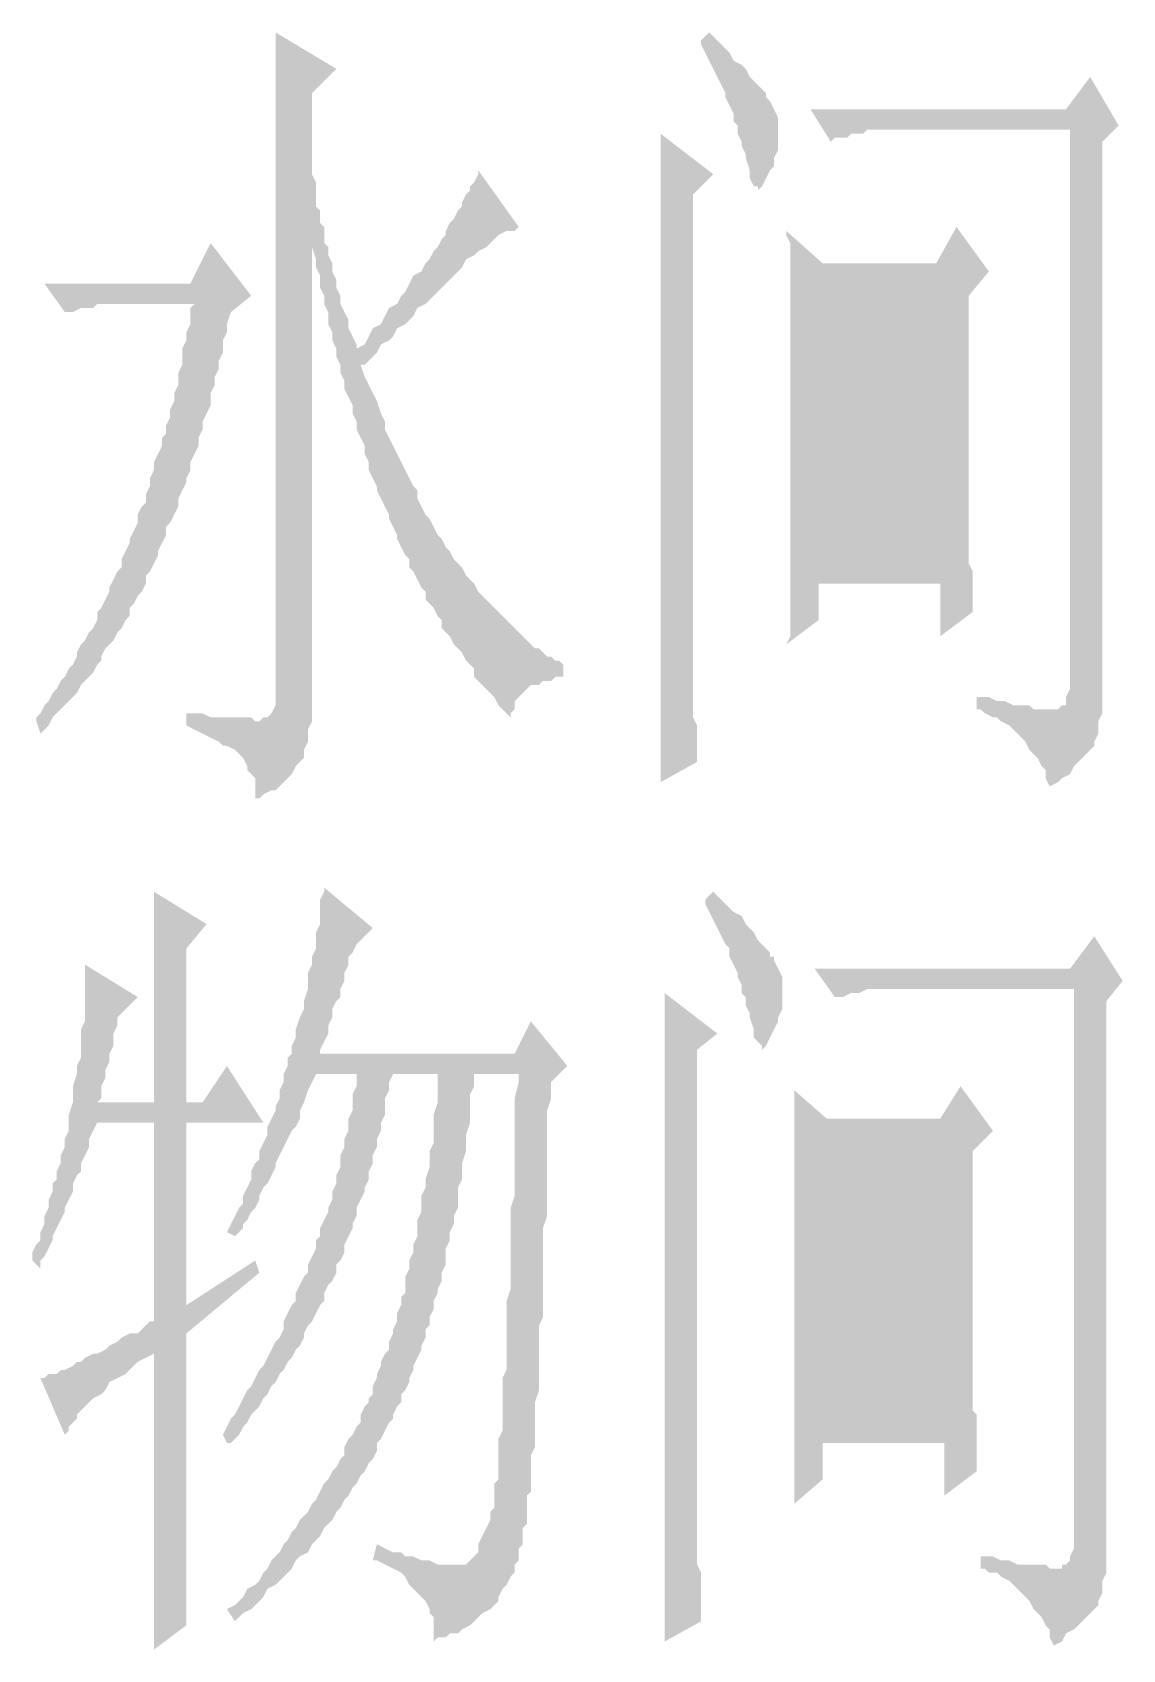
# Model space of a CAD drawing. Header units: millimetres. Extents: x -1120 to 100154, y -9529 to 14223.
# Drawn here: x 7194 to 7780, y 11198 to 12066 of the extents above; entities that cross this region are included whole.
import ezdxf

# ---------------------------------------------------------------- set-up
doc = ezdxf.new("R2010")
doc.units = ezdxf.units.MM
doc.layers.add('A-立面看线', color=7, linetype='Continuous')

msp = doc.modelspace()

# ---------------------------------------------------------------- hatches: boundary and pattern name
at = {"layer": 'A-立面看线'}
for points in [[(7324.74, 12066.45), (7357.38, 12046.87), (7344.33, 12033.81), (7344.33, 12027.28), (7344.33, 12022.93), (7344.33, 12018.58), (7344.33, 12012.05), (7344.33, 12007.7), (7344.33, 12003.35), (7344.33, 11999), (7344.33, 11994.64), (7344.33, 11990.29), (7346.5, 11985.94), (7346.5, 11981.59), (7346.5, 11977.23), (7346.5, 11972.88), (7348.68, 11970.71), (7348.68, 11966.35), (7348.68, 11964.18), (7350.85, 11962), (7350.85, 11957.65), (7350.85, 11953.3), (7353.03, 11951.12), (7353.03, 11946.77), (7355.21, 11942.42), (7355.21, 11938.06), (7357.38, 11933.71), (7357.38, 11929.36), (7359.56, 11925.01), (7359.56, 11920.66), (7361.73, 11916.3), (7363.91, 11911.95), (7363.91, 11907.6), (7366.09, 11903.25), (7368.26, 11898.9), (7368.26, 11896.72), (7372.61, 11898.9), (7374.79, 11903.25), (7376.97, 11907.6), (7381.32, 11909.78), (7383.5, 11914.13), (7385.67, 11918.48), (7390.02, 11920.66), (7392.2, 11925.01), (7394.38, 11927.18), (7396.55, 11931.54), (7398.73, 11935.89), (7403.08, 11938.06), (7405.26, 11942.42), (7407.43, 11944.59), (7409.61, 11948.95), (7411.78, 11951.12), (7413.96, 11955.47), (7416.14, 11957.65), (7416.14, 11959.83), (7418.31, 11964.18), (7420.49, 11966.35), (7422.66, 11970.71), (7424.84, 11972.88), (7424.84, 11975.06), (7427.02, 11979.41), (7429.19, 11981.59), (7429.19, 11983.76), (7431.37, 11985.94), (7433.55, 11990.29), (7433.55, 11992.47), (7433.55, 11992.47), (7455.31, 11962), (7453.13, 11959.83), (7450.95, 11959.83), (7448.78, 11959.83), (7444.43, 11957.65), (7442.25, 11955.47), (7440.07, 11953.3), (7437.9, 11951.12), (7433.55, 11948.95), (7431.37, 11946.77), (7427.02, 11944.59), (7424.84, 11940.24), (7424.84, 11940.24), (7422.66, 11938.06), (7420.49, 11935.89), (7418.31, 11933.71), (7416.14, 11931.54), (7413.96, 11929.36), (7411.78, 11927.18), (7409.61, 11925.01), (7407.43, 11922.83), (7405.26, 11920.66), (7400.9, 11918.48), (7398.73, 11914.13), (7396.55, 11911.95), (7394.38, 11909.78), (7390.02, 11907.6), (7387.85, 11903.25), (7385.67, 11901.07), (7381.32, 11898.9), (7379.14, 11894.54), (7376.97, 11892.37), (7372.61, 11888.01), (7370.44, 11888.01), (7372.61, 11881.49), (7374.79, 11877.13), (7376.97, 11872.78), (7379.14, 11868.43), (7381.32, 11861.9), (7383.5, 11857.55), (7383.5, 11853.2), (7385.67, 11848.84), (7387.85, 11844.49), (7390.02, 11840.14), (7392.2, 11835.79), (7394.38, 11831.44), (7396.55, 11827.08), (7398.73, 11822.73), (7400.9, 11820.56), (7400.9, 11816.2), (7403.08, 11811.85), (7405.26, 11807.5), (7407.43, 11805.32), (7409.61, 11800.97), (7411.78, 11796.62), (7413.96, 11794.44), (7416.14, 11790.09), (7418.31, 11787.91), (7420.49, 11783.56), (7422.66, 11781.39), (7424.84, 11779.21), (7427.02, 11774.86), (7429.19, 11772.68), (7431.37, 11770.51), (7433.55, 11766.15), (7435.72, 11763.98), (7437.9, 11761.8), (7440.07, 11759.63), (7442.25, 11757.45), (7444.43, 11755.27), (7446.6, 11753.1), (7448.78, 11750.92), (7450.95, 11748.74), (7453.13, 11746.57), (7455.31, 11744.39), (7457.48, 11742.22), (7459.66, 11740.04), (7461.83, 11737.86), (7464.01, 11735.69), (7466.19, 11735.69), (7468.36, 11733.51), (7470.54, 11731.34), (7472.72, 11731.34), (7474.89, 11729.16), (7477.07, 11729.16), (7479.24, 11726.98), (7479.24, 11720.46), (7474.89, 11720.46), (7472.72, 11718.28), (7468.36, 11718.28), (7466.19, 11716.1), (7461.83, 11716.1), (7459.66, 11713.93), (7457.48, 11711.75), (7455.31, 11709.57), (7453.13, 11707.4), (7453.13, 11703.05), (7450.95, 11700.87), (7450.95, 11698.69), (7448.78, 11700.87), (7446.6, 11703.05), (7444.43, 11705.22), (7442.25, 11709.57), (7440.07, 11711.75), (7437.9, 11713.93), (7435.72, 11716.1), (7433.55, 11718.28), (7431.37, 11720.46), (7431.37, 11724.81), (7429.19, 11726.98), (7427.02, 11729.16), (7424.84, 11733.51), (7422.66, 11735.69), (7420.49, 11737.86), (7418.31, 11742.22), (7416.14, 11744.39), (7413.96, 11746.57), (7413.96, 11750.92), (7411.78, 11753.1), (7409.61, 11757.45), (7407.43, 11759.63), (7405.26, 11761.8), (7405.26, 11766.15), (7403.08, 11768.33), (7400.9, 11772.68), (7398.73, 11777.03), (7396.55, 11779.21), (7396.55, 11783.56), (7394.38, 11785.74), (7392.2, 11790.09), (7390.02, 11794.44), (7390.02, 11796.62), (7387.85, 11800.97), (7385.67, 11805.32), (7385.67, 11807.5), (7383.5, 11811.85), (7381.32, 11816.2), (7379.14, 11820.56), (7379.14, 11822.73), (7376.97, 11827.08), (7374.79, 11831.44), (7374.79, 11835.79), (7372.61, 11840.14), (7372.61, 11844.49), (7370.44, 11848.84), (7368.26, 11853.2), (7368.26, 11857.55), (7366.09, 11861.9), (7366.09, 11866.25), (7363.91, 11870.61), (7361.73, 11874.96), (7361.73, 11879.31), (7359.56, 11883.66), (7359.56, 11888.01), (7357.38, 11892.37), (7357.38, 11896.72), (7355.21, 11901.07), (7355.21, 11905.42), (7353.03, 11909.78), (7353.03, 11916.3), (7350.85, 11920.66), (7350.85, 11925.01), (7348.68, 11929.36), (7348.68, 11935.89), (7346.5, 11940.24), (7346.5, 11944.59), (7344.33, 11951.12), (7344.33, 11955.47), (7344.33, 11955.47), (7344.33, 11709.57), (7344.33, 11705.22), (7344.33, 11700.87), (7344.33, 11696.52), (7342.15, 11692.17), (7342.15, 11687.81), (7342.15, 11685.64), (7339.97, 11681.29), (7339.97, 11676.93), (7337.8, 11674.76), (7335.62, 11672.58), (7333.44, 11668.23), (7331.27, 11666.05), (7329.09, 11663.88), (7326.92, 11661.7), (7324.74, 11659.52), (7322.56, 11659.52), (7318.21, 11657.35), (7316.04, 11655.17), (7313.86, 11655.17), (7313.86, 11657.35), (7313.86, 11661.7), (7313.86, 11663.88), (7313.86, 11666.05), (7311.68, 11668.23), (7309.51, 11670.41), (7309.51, 11672.58), (7307.33, 11676.93), (7305.16, 11679.11), (7302.98, 11681.29), (7298.63, 11683.46), (7296.45, 11683.46), (7294.28, 11685.64), (7289.92, 11687.81), (7285.57, 11689.99), (7281.22, 11692.17), (7276.87, 11694.34), (7276.87, 11694.34), (7276.87, 11700.87), (7281.22, 11700.87), (7285.57, 11700.87), (7289.92, 11698.69), (7292.1, 11698.69), (7296.45, 11698.69), (7298.63, 11698.69), (7302.98, 11698.69), (7305.16, 11698.69), (7307.33, 11698.69), (7311.68, 11698.69), (7313.86, 11696.52), (7313.86, 11696.52), (7316.04, 11696.52), (7318.21, 11698.69), (7320.39, 11698.69), (7322.56, 11700.87), (7324.74, 11705.22), (7324.74, 11707.4), (7324.74, 11711.75), (7324.74, 11718.28), (7324.74, 11718.28), (7324.74, 12001.17), (7324.74, 12005.52), (7324.74, 12009.88), (7324.74, 12014.23), (7324.74, 12020.76), (7324.74, 12025.11), (7324.74, 12029.46), (7324.74, 12033.81), (7324.74, 12038.17), (7324.74, 12042.52), (7324.74, 12046.87), (7324.74, 12051.22), (7324.74, 12055.57), (7324.74, 12059.93), (7324.74, 12064.28), (7324.74, 12066.45), (7324.74, 12066.45)], [(7557.58, 12066.45), (7561.94, 12062.1), (7564.11, 12059.93), (7568.46, 12055.57), (7570.64, 12051.22), (7574.99, 12049.05), (7577.17, 12046.87), (7579.34, 12042.52), (7581.52, 12040.34), (7583.7, 12038.17), (7585.87, 12035.99), (7588.05, 12033.81), (7588.05, 12031.64), (7590.22, 12029.46), (7590.22, 12029.46), (7592.4, 12025.11), (7594.58, 12020.76), (7594.58, 12016.4), (7594.58, 12012.05), (7594.58, 12012.05), (7594.58, 12007.7), (7594.58, 12003.35), (7592.4, 11999), (7592.4, 11994.64), (7590.22, 11992.47), (7588.05, 11988.12), (7585.87, 11983.76), (7583.7, 11981.59), (7583.7, 11981.59), (7583.7, 11983.76), (7581.52, 11983.76), (7579.34, 11988.12), (7579.34, 11992.47), (7577.17, 11999), (7577.17, 12001.17), (7574.99, 12005.52), (7574.99, 12007.7), (7572.82, 12012.05), (7572.82, 12016.4), (7570.64, 12018.58), (7570.64, 12022.93), (7568.46, 12027.28), (7566.29, 12031.64), (7566.29, 12033.81), (7564.11, 12038.17), (7561.94, 12042.52), (7559.76, 12046.87), (7557.58, 12051.22), (7555.41, 12055.57), (7553.23, 12059.93), (7553.23, 12062.1), (7557.58, 12066.45)], [(7701.21, 11709.57), (7707.73, 11709.57), (7712.09, 11707.4), (7716.44, 11707.4), (7720.79, 11705.22), (7725.14, 11705.22), (7729.49, 11705.22), (7731.67, 11703.05), (7736.02, 11703.05), (7738.2, 11703.05), (7740.37, 11703.05), (7742.55, 11703.05), (7744.73, 11703.05), (7744.73, 11703.05), (7746.9, 11705.22), (7746.9, 11705.22), (7749.08, 11705.22), (7749.08, 11709.57), (7751.26, 11713.93), (7751.26, 11718.28), (7751.26, 11718.28), (7751.26, 12014.23), (7653.33, 12014.23), (7648.98, 12014.23), (7646.8, 12014.23), (7642.45, 12014.23), (7640.27, 12012.05), (7635.92, 12012.05), (7633.75, 12012.05), (7631.57, 12009.88), (7627.22, 12009.88), (7625.04, 12009.88), (7622.87, 12007.7), (7611.99, 12025.11), (7749.08, 12025.11), (7762.14, 12042.52), (7777.37, 12016.4), (7768.66, 12007.7), (7768.66, 11716.1), (7768.66, 11711.75), (7768.66, 11705.22), (7768.66, 11700.87), (7766.49, 11696.52), (7766.49, 11692.17), (7766.49, 11689.99), (7764.31, 11685.64), (7764.31, 11683.46), (7762.14, 11681.29), (7759.96, 11679.11), (7757.78, 11676.93), (7755.61, 11674.76), (7753.43, 11672.58), (7751.26, 11668.23), (7746.9, 11666.05), (7744.73, 11663.88), (7740.37, 11661.7), (7738.2, 11666.05), (7738.2, 11670.41), (7736.02, 11672.58), (7733.85, 11676.93), (7731.67, 11679.11), (7729.49, 11681.29), (7727.32, 11685.64), (7725.14, 11687.81), (7722.97, 11689.99), (7720.79, 11692.17), (7718.61, 11694.34), (7714.26, 11696.52), (7712.09, 11698.69), (7709.91, 11698.69), (7705.56, 11700.87), (7703.38, 11703.05), (7701.21, 11703.05), (7701.21, 11709.57)], [(7548.88, 11731.34), (7548.88, 11726.98), (7548.88, 11722.63), (7548.88, 11718.28), (7548.88, 11713.93), (7548.88, 11707.4), (7548.88, 11703.05), (7548.88, 11698.69), (7551.05, 11694.34), (7551.05, 11689.99), (7551.05, 11685.64), (7551.05, 11681.29), (7551.05, 11676.93), (7551.05, 11674.76), (7531.47, 11663.88), (7531.47, 11666.05), (7531.47, 11666.05), (7531.47, 11668.23), (7531.47, 11670.41), (7531.47, 11672.58), (7531.47, 11674.76), (7531.47, 11676.93), (7531.47, 11679.11), (7531.47, 11683.46), (7531.47, 11685.64), (7531.47, 11687.81), (7531.47, 11692.17), (7531.47, 11696.52), (7531.47, 11698.69), (7531.47, 11703.05), (7531.47, 11707.4), (7531.47, 11709.57), (7531.47, 11713.93), (7531.47, 11718.28), (7531.47, 11722.63), (7531.47, 11729.16), (7531.47, 11733.51), (7531.47, 11737.86), (7531.47, 11744.39), (7531.47, 11748.74), (7531.47, 11755.27), (7531.47, 11759.63), (7531.47, 11766.15), (7531.47, 11772.68), (7531.47, 11777.03), (7531.47, 11783.56), (7531.47, 11790.09), (7531.47, 11796.62), (7531.47, 11803.15), (7531.47, 11811.85), (7531.47, 11818.38), (7531.47, 11824.91), (7531.47, 11833.61), (7531.47, 11837.96), (7531.47, 11846.67), (7531.47, 11853.2), (7531.47, 11859.73), (7531.47, 11866.25), (7531.47, 11874.96), (7531.47, 11881.49), (7531.47, 11888.01), (7531.47, 11894.54), (7531.47, 11901.07), (7531.47, 11905.42), (7531.47, 11911.95), (7531.47, 11918.48), (7531.47, 11922.83), (7531.47, 11929.36), (7531.47, 11933.71), (7531.47, 11940.24), (7531.47, 11944.59), (7531.47, 11948.95), (7531.47, 11953.3), (7531.47, 11957.65), (7531.47, 11962), (7531.47, 11966.35), (7531.47, 11970.71), (7531.47, 11975.06), (7531.47, 11977.23), (7531.47, 11981.59), (7531.47, 11985.94), (7531.47, 11988.12), (7531.47, 11990.29), (7531.47, 11994.64), (7531.47, 11996.82), (7531.47, 11999), (7531.47, 12001.17), (7531.47, 12003.35), (7531.47, 12005.52), (7531.47, 12007.7), (7531.47, 12009.88), (7531.47, 12012.05), (7531.47, 12012.05), (7559.76, 11990.29), (7548.88, 11979.41), (7548.88, 11731.34)], [(7598.93, 11737.86), (7601.1, 11742.22), (7601.1, 11746.57), (7601.1, 11750.92), (7601.1, 11755.27), (7601.1, 11759.63), (7601.1, 11763.98), (7601.1, 11768.33), (7601.1, 11774.86), (7601.1, 11779.21), (7601.1, 11783.56), (7601.1, 11787.91), (7601.1, 11792.27), (7601.1, 11796.62), (7601.1, 11800.97), (7601.1, 11805.32), (7601.1, 11809.68), (7601.1, 11814.03), (7601.1, 11818.38), (7601.1, 11822.73), (7601.1, 11827.08), (7601.1, 11831.44), (7601.1, 11835.79), (7601.1, 11842.32), (7601.1, 11846.67), (7601.1, 11851.02), (7601.1, 11851.02), (7601.1, 11855.37), (7601.1, 11859.73), (7601.1, 11864.08), (7601.1, 11868.43), (7601.1, 11872.78), (7601.1, 11877.13), (7601.1, 11881.49), (7601.1, 11885.84), (7601.1, 11890.19), (7601.1, 11894.54), (7601.1, 11898.9), (7601.1, 11903.25), (7601.1, 11909.78), (7601.1, 11914.13), (7601.1, 11918.48), (7601.1, 11922.83), (7601.1, 11927.18), (7601.1, 11931.54), (7601.1, 11935.89), (7601.1, 11940.24), (7601.1, 11944.59), (7601.1, 11948.95), (7601.1, 11953.3), (7598.93, 11957.65), (7598.93, 11959.83), (7618.51, 11942.42), (7679.44, 11942.42), (7690.32, 11962), (7707.73, 11938.06), (7696.85, 11925.01), (7696.85, 11920.66), (7696.85, 11914.13), (7696.85, 11907.6), (7696.85, 11901.07), (7696.85, 11896.72), (7696.85, 11890.19), (7696.85, 11885.84), (7696.85, 11879.31), (7696.85, 11874.96), (7696.85, 11868.43), (7696.85, 11864.08), (7696.85, 11859.73), (7696.85, 11853.2), (7696.85, 11848.84), (7696.85, 11844.49), (7696.85, 11837.96), (7696.85, 11833.61), (7696.85, 11829.26), (7696.85, 11824.91), (7696.85, 11820.56), (7696.85, 11816.2), (7696.85, 11811.85), (7696.85, 11807.5), (7696.85, 11803.15), (7696.85, 11798.79), (7696.85, 11796.62), (7696.85, 11792.27), (7696.85, 11787.91), (7696.85, 11783.56), (7696.85, 11781.39), (7699.03, 11777.03), (7699.03, 11774.86), (7699.03, 11770.51), (7699.03, 11768.33), (7699.03, 11763.98), (7699.03, 11761.8), (7699.03, 11757.45), (7699.03, 11755.27), (7681.62, 11742.22), (7681.62, 11770.51), (7616.34, 11770.51), (7616.34, 11750.92), (7598.93, 11737.86)], [(7198.53, 11689.99), (7196.35, 11696.52), (7196.35, 11698.69), (7198.53, 11700.87), (7200.7, 11705.22), (7202.88, 11707.4), (7205.06, 11711.75), (7207.23, 11713.93), (7209.41, 11718.28), (7211.58, 11720.46), (7213.76, 11724.81), (7215.94, 11726.98), (7218.11, 11731.34), (7218.11, 11733.51), (7220.29, 11737.86), (7222.46, 11740.04), (7224.64, 11744.39), (7226.82, 11746.57), (7228.99, 11750.92), (7228.99, 11755.27), (7231.17, 11757.45), (7233.34, 11761.8), (7235.52, 11766.15), (7235.52, 11768.33), (7237.7, 11772.68), (7239.87, 11777.03), (7242.05, 11779.21), (7242.05, 11783.56), (7244.22, 11787.91), (7246.4, 11792.27), (7246.4, 11794.44), (7248.58, 11798.79), (7250.75, 11803.15), (7250.75, 11807.5), (7252.93, 11811.85), (7255.11, 11814.03), (7255.11, 11818.38), (7257.28, 11822.73), (7257.28, 11827.08), (7259.46, 11831.44), (7259.46, 11835.79), (7261.63, 11840.14), (7263.81, 11844.49), (7263.81, 11848.84), (7265.99, 11851.02), (7265.99, 11855.37), (7268.16, 11859.73), (7268.16, 11864.08), (7270.34, 11868.43), (7270.34, 11872.78), (7272.51, 11877.13), (7272.51, 11883.66), (7274.69, 11888.01), (7274.69, 11892.37), (7274.69, 11896.72), (7276.87, 11901.07), (7276.87, 11905.42), (7279.04, 11909.78), (7279.04, 11914.13), (7279.04, 11918.48), (7281.22, 11920.66), (7242.05, 11920.66), (7237.7, 11920.66), (7235.52, 11920.66), (7231.17, 11920.66), (7228.99, 11920.66), (7226.82, 11918.48), (7222.46, 11918.48), (7220.29, 11918.48), (7215.94, 11916.3), (7213.76, 11916.3), (7211.58, 11916.3), (7200.7, 11931.54), (7279.04, 11931.54), (7289.92, 11953.3), (7311.68, 11925.01), (7300.8, 11916.3), (7298.63, 11909.78), (7298.63, 11905.42), (7296.45, 11901.07), (7296.45, 11894.54), (7294.28, 11890.19), (7294.28, 11885.84), (7292.1, 11881.49), (7292.1, 11877.13), (7289.92, 11872.78), (7289.92, 11866.25), (7287.75, 11861.9), (7285.57, 11857.55), (7285.57, 11853.2), (7283.39, 11848.84), (7283.39, 11844.49), (7281.22, 11840.14), (7279.04, 11835.79), (7279.04, 11831.44), (7276.87, 11827.08), (7276.87, 11824.91), (7274.69, 11820.56), (7272.51, 11816.2), (7272.51, 11811.85), (7270.34, 11807.5), (7268.16, 11803.15), (7265.99, 11800.97), (7265.99, 11796.62), (7263.81, 11792.27), (7261.63, 11787.91), (7261.63, 11785.74), (7259.46, 11781.39), (7257.28, 11777.03), (7255.11, 11774.86), (7255.11, 11770.51), (7252.93, 11766.15), (7250.75, 11763.98), (7248.58, 11759.63), (7246.4, 11757.45), (7246.4, 11753.1), (7244.22, 11750.92), (7242.05, 11746.57), (7239.87, 11744.39), (7237.7, 11740.04), (7235.52, 11737.86), (7233.34, 11735.69), (7231.17, 11731.34), (7231.17, 11729.16), (7228.99, 11726.98), (7226.82, 11722.63), (7224.64, 11720.46), (7222.46, 11718.28), (7220.29, 11716.1), (7218.11, 11711.75), (7215.94, 11709.57), (7213.76, 11707.4), (7211.58, 11705.22), (7209.41, 11703.05), (7207.23, 11700.87), (7205.06, 11698.69), (7202.88, 11694.34), (7200.7, 11692.17), (7198.53, 11689.99), (7198.53, 11689.99), (7198.53, 11689.99)], [(7616.34, 11933.71), (7616.34, 11864.08), (7681.62, 11864.08), (7681.62, 11933.71), (7616.34, 11933.71)], [(7616.34, 11853.2), (7616.34, 11779.21), (7681.62, 11779.21), (7681.62, 11853.2), (7616.34, 11853.2)], [(7276.87, 11383.16), (7313.86, 11407.1), (7316.04, 11400.57), (7276.87, 11367.93), (7276.87, 11361.4), (7276.87, 11354.87), (7276.87, 11348.34), (7276.87, 11343.99), (7276.87, 11337.46), (7276.87, 11330.93), (7276.87, 11326.58), (7276.87, 11320.05), (7276.87, 11313.53), (7276.87, 11309.17), (7276.87, 11304.82), (7276.87, 11298.29), (7276.87, 11293.94), (7276.87, 11289.59), (7276.87, 11283.06), (7276.87, 11278.71), (7276.87, 11274.36), (7276.87, 11270), (7276.87, 11265.65), (7276.87, 11261.3), (7276.87, 11256.95), (7276.87, 11252.59), (7276.87, 11248.24), (7276.87, 11246.07), (7276.87, 11241.71), (7276.87, 11237.36), (7276.87, 11235.19), (7276.87, 11230.83), (7276.87, 11228.66), (7276.87, 11224.31), (7276.87, 11222.13), (7276.87, 11217.78), (7276.87, 11215.6), (7276.87, 11213.42), (7276.87, 11211.25), (7276.87, 11211.25), (7259.46, 11198.19), (7259.46, 11200.37), (7259.46, 11202.54), (7259.46, 11204.72), (7259.46, 11206.9), (7259.46, 11209.07), (7259.46, 11213.42), (7259.46, 11215.6), (7259.46, 11217.78), (7259.46, 11222.13), (7259.46, 11226.48), (7259.46, 11228.66), (7259.46, 11233.01), (7259.46, 11237.36), (7259.46, 11239.54), (7259.46, 11243.89), (7259.46, 11248.24), (7259.46, 11252.59), (7259.46, 11256.95), (7259.46, 11261.3), (7259.46, 11265.65), (7259.46, 11272.18), (7259.46, 11276.53), (7259.46, 11280.88), (7259.46, 11287.41), (7259.46, 11291.76), (7259.46, 11298.29), (7259.46, 11302.64), (7259.46, 11309.17), (7259.46, 11315.7), (7259.46, 11322.23), (7259.46, 11326.58), (7259.46, 11333.11), (7259.46, 11339.64), (7259.46, 11346.17), (7259.46, 11354.87), (7259.46, 11357.05), (7255.11, 11354.87), (7250.75, 11352.7), (7246.4, 11348.34), (7244.22, 11346.17), (7239.87, 11343.99), (7235.52, 11341.81), (7233.34, 11337.46), (7231.17, 11335.29), (7226.82, 11333.11), (7224.64, 11330.93), (7222.46, 11328.76), (7220.29, 11326.58), (7218.11, 11324.41), (7218.11, 11322.23), (7215.94, 11320.05), (7213.76, 11317.88), (7213.76, 11315.7), (7213.76, 11315.7), (7211.58, 11313.53), (7198.53, 11343.99), (7200.7, 11343.99), (7202.88, 11346.17), (7205.06, 11346.17), (7207.23, 11346.17), (7209.41, 11348.34), (7211.58, 11348.34), (7215.94, 11350.52), (7218.11, 11352.7), (7220.29, 11352.7), (7222.46, 11354.87), (7226.82, 11357.05), (7228.99, 11357.05), (7233.34, 11359.22), (7235.52, 11361.4), (7239.87, 11363.58), (7242.05, 11365.75), (7246.4, 11367.93), (7250.75, 11367.93), (7252.93, 11370.1), (7257.28, 11374.46), (7259.46, 11374.46), (7259.46, 11481.08), (7228.99, 11481.08), (7226.82, 11476.73), (7224.64, 11472.38), (7224.64, 11468.03), (7222.46, 11463.68), (7220.29, 11459.32), (7220.29, 11454.97), (7218.11, 11452.8), (7215.94, 11448.44), (7215.94, 11444.09), (7213.76, 11439.74), (7211.58, 11435.39), (7211.58, 11433.21), (7209.41, 11428.86), (7207.23, 11424.51), (7205.06, 11420.15), (7205.06, 11417.98), (7202.88, 11413.63), (7200.7, 11409.27), (7198.53, 11407.1), (7198.53, 11402.75), (7194.17, 11407.1), (7194.17, 11411.45), (7196.35, 11415.8), (7198.53, 11417.98), (7198.53, 11422.33), (7200.7, 11426.68), (7200.7, 11431.03), (7202.88, 11435.39), (7202.88, 11439.74), (7205.06, 11444.09), (7205.06, 11448.44), (7207.23, 11450.62), (7207.23, 11454.97), (7209.41, 11459.32), (7209.41, 11463.68), (7211.58, 11468.03), (7211.58, 11472.38), (7213.76, 11476.73), (7213.76, 11481.08), (7213.76, 11485.44), (7215.94, 11491.97), (7215.94, 11494.14), (7215.94, 11500.67), (7218.11, 11507.2), (7218.11, 11511.55), (7220.29, 11515.9), (7220.29, 11522.43), (7220.29, 11526.78), (7220.29, 11531.13), (7222.46, 11535.49), (7222.46, 11539.84), (7222.46, 11544.19), (7222.46, 11548.54), (7222.46, 11552.9), (7222.46, 11555.07), (7222.46, 11559.42), (7222.46, 11563.78), (7222.46, 11565.95), (7222.46, 11565.95), (7250.75, 11548.54), (7239.87, 11537.66), (7239.87, 11533.31), (7237.7, 11528.96), (7237.7, 11524.61), (7237.7, 11522.43), (7235.52, 11518.08), (7235.52, 11513.73), (7233.34, 11509.37), (7233.34, 11505.02), (7231.17, 11500.67), (7231.17, 11494.14), (7228.99, 11491.97), (7259.46, 11491.97), (7259.46, 11498.49), (7259.46, 11505.02), (7259.46, 11511.55), (7259.46, 11515.9), (7259.46, 11522.43), (7259.46, 11528.96), (7259.46, 11533.31), (7259.46, 11539.84), (7259.46, 11544.19), (7259.46, 11548.54), (7259.46, 11555.07), (7259.46, 11559.42), (7259.46, 11563.78), (7259.46, 11568.13), (7259.46, 11572.48), (7259.46, 11576.83), (7259.46, 11579.01), (7259.46, 11583.36), (7259.46, 11587.71), (7259.46, 11589.89), (7259.46, 11594.24), (7259.46, 11596.42), (7259.46, 11598.59), (7259.46, 11602.95), (7259.46, 11605.12), (7259.46, 11605.12), (7287.75, 11587.71), (7276.87, 11574.66), (7276.87, 11491.97), (7285.57, 11491.97), (7298.63, 11511.55), (7318.21, 11481.08), (7276.87, 11481.08), (7276.87, 11383.16)], [(7350.85, 11607.3), (7376.97, 11585.54), (7368.26, 11576.83), (7366.09, 11572.48), (7363.91, 11570.3), (7363.91, 11565.95), (7361.73, 11561.6), (7361.73, 11557.25), (7359.56, 11552.9), (7359.56, 11548.54), (7357.38, 11546.37), (7355.21, 11542.02), (7355.21, 11537.66), (7353.03, 11533.31), (7353.03, 11528.96), (7350.85, 11524.61), (7348.68, 11520.25), (7348.68, 11518.08), (7453.13, 11518.08), (7461.83, 11535.49), (7481.42, 11511.55), (7472.72, 11502.85), (7472.72, 11494.14), (7470.54, 11487.61), (7470.54, 11478.91), (7470.54, 11472.38), (7470.54, 11465.85), (7470.54, 11457.15), (7470.54, 11450.62), (7470.54, 11444.09), (7470.54, 11437.56), (7470.54, 11431.03), (7468.36, 11424.51), (7468.36, 11417.98), (7468.36, 11411.45), (7468.36, 11404.92), (7468.36, 11400.57), (7468.36, 11394.04), (7468.36, 11387.51), (7468.36, 11383.16), (7468.36, 11376.63), (7466.19, 11372.28), (7466.19, 11365.75), (7466.19, 11361.4), (7466.19, 11354.87), (7466.19, 11350.52), (7466.19, 11346.17), (7466.19, 11341.81), (7466.19, 11337.46), (7464.01, 11330.93), (7464.01, 11326.58), (7464.01, 11322.23), (7464.01, 11317.88), (7464.01, 11315.7), (7464.01, 11311.35), (7464.01, 11307), (7461.83, 11302.64), (7461.83, 11300.47), (7461.83, 11296.12), (7461.83, 11291.76), (7461.83, 11289.59), (7461.83, 11287.41), (7461.83, 11283.06), (7459.66, 11280.88), (7459.66, 11276.53), (7459.66, 11274.36), (7459.66, 11272.18), (7459.66, 11270), (7459.66, 11267.83), (7459.66, 11265.65), (7457.48, 11263.48), (7457.48, 11261.3), (7457.48, 11259.12), (7457.48, 11256.95), (7457.48, 11254.77), (7457.48, 11254.77), (7455.31, 11252.59), (7455.31, 11250.42), (7455.31, 11250.42), (7455.31, 11246.07), (7453.13, 11243.89), (7453.13, 11239.54), (7450.95, 11237.36), (7448.78, 11233.01), (7446.6, 11230.83), (7444.43, 11226.48), (7444.43, 11224.31), (7442.25, 11222.13), (7440.07, 11219.95), (7435.72, 11217.78), (7433.55, 11215.6), (7431.37, 11213.42), (7429.19, 11211.25), (7424.84, 11209.07), (7422.66, 11206.9), (7418.31, 11206.9), (7416.14, 11204.72), (7411.78, 11204.72), (7409.61, 11202.54), (7409.61, 11206.9), (7409.61, 11209.07), (7409.61, 11211.25), (7409.61, 11215.6), (7407.43, 11217.78), (7407.43, 11219.95), (7405.26, 11224.31), (7403.08, 11226.48), (7400.9, 11228.66), (7398.73, 11230.83), (7396.55, 11233.01), (7394.38, 11237.36), (7392.2, 11239.54), (7387.85, 11241.71), (7383.5, 11243.89), (7379.14, 11246.07), (7376.97, 11246.07), (7379.14, 11254.77), (7383.5, 11252.59), (7387.85, 11250.42), (7392.2, 11250.42), (7394.38, 11248.24), (7398.73, 11248.24), (7403.08, 11246.07), (7405.26, 11246.07), (7407.43, 11246.07), (7411.78, 11243.89), (7413.96, 11243.89), (7416.14, 11243.89), (7418.31, 11243.89), (7420.49, 11243.89), (7420.49, 11243.89), (7424.84, 11243.89), (7427.02, 11243.89), (7429.19, 11246.07), (7431.37, 11248.24), (7433.55, 11250.42), (7433.55, 11254.77), (7435.72, 11259.12), (7437.9, 11263.48), (7440.07, 11267.83), (7440.07, 11270), (7440.07, 11270), (7440.07, 11272.18), (7440.07, 11272.18), (7442.25, 11274.36), (7442.25, 11276.53), (7442.25, 11276.53), (7442.25, 11278.71), (7442.25, 11280.88), (7442.25, 11283.06), (7442.25, 11285.24), (7442.25, 11287.41), (7444.43, 11289.59), (7444.43, 11293.94), (7444.43, 11296.12), (7444.43, 11298.29), (7444.43, 11302.64), (7444.43, 11304.82), (7444.43, 11309.17), (7444.43, 11311.35), (7446.6, 11315.7), (7446.6, 11320.05), (7446.6, 11324.41), (7446.6, 11326.58), (7446.6, 11330.93), (7446.6, 11335.29), (7446.6, 11339.64), (7446.6, 11343.99), (7448.78, 11348.34), (7448.78, 11354.87), (7448.78, 11359.22), (7448.78, 11363.58), (7448.78, 11370.1), (7448.78, 11374.46), (7448.78, 11380.98), (7448.78, 11385.34), (7450.95, 11391.86), (7450.95, 11398.39), (7450.95, 11402.75), (7450.95, 11409.27), (7450.95, 11415.8), (7450.95, 11422.33), (7450.95, 11428.86), (7450.95, 11435.39), (7453.13, 11441.91), (7453.13, 11450.62), (7453.13, 11457.15), (7453.13, 11463.68), (7453.13, 11472.38), (7453.13, 11478.91), (7453.13, 11487.61), (7453.13, 11494.14), (7455.31, 11502.85), (7455.31, 11507.2), (7431.37, 11507.2), (7431.37, 11500.67), (7429.19, 11496.32), (7429.19, 11491.97), (7429.19, 11485.44), (7429.19, 11481.08), (7427.02, 11474.56), (7427.02, 11470.2), (7427.02, 11465.85), (7424.84, 11459.32), (7424.84, 11454.97), (7424.84, 11450.62), (7422.66, 11446.27), (7422.66, 11441.91), (7422.66, 11435.39), (7420.49, 11431.03), (7420.49, 11426.68), (7418.31, 11422.33), (7418.31, 11417.98), (7416.14, 11413.63), (7416.14, 11409.27), (7416.14, 11404.92), (7413.96, 11400.57), (7413.96, 11396.22), (7411.78, 11391.86), (7411.78, 11389.69), (7409.61, 11385.34), (7409.61, 11380.98), (7407.43, 11376.63), (7407.43, 11372.28), (7405.26, 11370.1), (7405.26, 11365.75), (7403.08, 11361.4), (7403.08, 11359.22), (7400.9, 11354.87), (7398.73, 11350.52), (7398.73, 11348.34), (7396.55, 11343.99), (7396.55, 11341.81), (7394.38, 11337.46), (7392.2, 11335.29), (7392.2, 11330.93), (7390.02, 11328.76), (7387.85, 11324.41), (7387.85, 11322.23), (7385.67, 11320.05), (7385.67, 11320.05), (7383.5, 11315.7), (7381.32, 11311.35), (7379.14, 11309.17), (7379.14, 11304.82), (7376.97, 11300.47), (7374.79, 11298.29), (7372.61, 11293.94), (7370.44, 11291.76), (7368.26, 11287.41), (7366.09, 11285.24), (7363.91, 11280.88), (7361.73, 11278.71), (7359.56, 11274.36), (7357.38, 11272.18), (7355.21, 11267.83), (7353.03, 11265.65), (7350.85, 11263.48), (7348.68, 11259.12), (7346.5, 11256.95), (7344.33, 11254.77), (7342.15, 11250.42), (7337.8, 11248.24), (7335.62, 11246.07), (7333.44, 11241.71), (7331.27, 11239.54), (7329.09, 11237.36), (7326.92, 11235.19), (7324.74, 11233.01), (7320.39, 11230.83), (7318.21, 11226.48), (7316.04, 11224.31), (7313.86, 11222.13), (7311.68, 11219.95), (7307.33, 11217.78), (7305.16, 11215.6), (7302.98, 11213.42), (7302.98, 11213.42), (7298.63, 11219.95), (7302.98, 11222.13), (7305.16, 11224.31), (7307.33, 11226.48), (7309.51, 11230.83), (7313.86, 11233.01), (7316.04, 11235.19), (7318.21, 11239.54), (7320.39, 11241.71), (7322.56, 11246.07), (7324.74, 11248.24), (7326.92, 11250.42), (7329.09, 11254.77), (7331.27, 11256.95), (7333.44, 11261.3), (7335.62, 11263.48), (7337.8, 11267.83), (7339.97, 11270), (7342.15, 11272.18), (7344.33, 11276.53), (7346.5, 11278.71), (7348.68, 11283.06), (7350.85, 11287.41), (7353.03, 11289.59), (7355.21, 11293.94), (7357.38, 11296.12), (7359.56, 11300.47), (7361.73, 11302.64), (7361.73, 11307), (7363.91, 11311.35), (7366.09, 11313.53), (7368.26, 11317.88), (7370.44, 11320.05), (7370.44, 11324.41), (7372.61, 11328.76), (7374.79, 11330.93), (7374.79, 11333.11), (7376.97, 11335.29), (7376.97, 11339.64), (7379.14, 11343.99), (7379.14, 11346.17), (7381.32, 11350.52), (7381.32, 11352.7), (7383.5, 11357.05), (7385.67, 11359.22), (7385.67, 11363.58), (7387.85, 11367.93), (7387.85, 11370.1), (7390.02, 11374.46), (7390.02, 11378.81), (7392.2, 11383.16), (7392.2, 11387.51), (7394.38, 11389.69), (7394.38, 11394.04), (7394.38, 11398.39), (7396.55, 11402.75), (7396.55, 11407.1), (7398.73, 11411.45), (7398.73, 11415.8), (7400.9, 11420.15), (7400.9, 11424.51), (7400.9, 11428.86), (7403.08, 11433.21), (7403.08, 11437.56), (7403.08, 11441.91), (7405.26, 11446.27), (7405.26, 11450.62), (7407.43, 11457.15), (7407.43, 11461.5), (7407.43, 11465.85), (7409.61, 11470.2), (7409.61, 11476.73), (7409.61, 11481.08), (7409.61, 11485.44), (7411.78, 11491.97), (7411.78, 11496.32), (7411.78, 11500.67), (7411.78, 11507.2), (7411.78, 11507.2), (7387.85, 11507.2), (7385.67, 11502.85), (7385.67, 11498.49), (7383.5, 11494.14), (7383.5, 11489.79), (7383.5, 11485.44), (7381.32, 11481.08), (7381.32, 11476.73), (7379.14, 11472.38), (7379.14, 11468.03), (7376.97, 11463.68), (7376.97, 11459.32), (7374.79, 11454.97), (7374.79, 11450.62), (7372.61, 11446.27), (7372.61, 11444.09), (7370.44, 11439.74), (7368.26, 11435.39), (7368.26, 11431.03), (7366.09, 11426.68), (7366.09, 11424.51), (7363.91, 11420.15), (7361.73, 11415.8), (7361.73, 11411.45), (7359.56, 11407.1), (7357.38, 11404.92), (7357.38, 11400.57), (7355.21, 11396.22), (7353.03, 11394.04), (7350.85, 11389.69), (7350.85, 11385.34), (7348.68, 11383.16), (7346.5, 11378.81), (7344.33, 11374.46), (7342.15, 11372.28), (7339.97, 11367.93), (7339.97, 11365.75), (7337.8, 11361.4), (7335.62, 11359.22), (7333.44, 11354.87), (7331.27, 11352.7), (7329.09, 11348.34), (7326.92, 11346.17), (7324.74, 11341.81), (7322.56, 11339.64), (7320.39, 11335.29), (7318.21, 11333.11), (7316.04, 11328.76), (7313.86, 11326.58), (7311.68, 11324.41), (7309.51, 11320.05), (7307.33, 11317.88), (7305.16, 11313.53), (7302.98, 11311.35), (7300.8, 11309.17), (7298.63, 11309.17), (7296.45, 11313.53), (7298.63, 11317.88), (7300.8, 11322.23), (7302.98, 11324.41), (7305.16, 11328.76), (7307.33, 11333.11), (7309.51, 11337.46), (7311.68, 11339.64), (7313.86, 11343.99), (7316.04, 11348.34), (7318.21, 11350.52), (7320.39, 11354.87), (7322.56, 11359.22), (7324.74, 11363.58), (7326.92, 11365.75), (7329.09, 11370.1), (7329.09, 11374.46), (7331.27, 11378.81), (7333.44, 11383.16), (7335.62, 11385.34), (7335.62, 11389.69), (7337.8, 11394.04), (7339.97, 11398.39), (7342.15, 11400.57), (7342.15, 11404.92), (7344.33, 11409.27), (7346.5, 11413.63), (7346.5, 11417.98), (7348.68, 11420.15), (7348.68, 11424.51), (7350.85, 11428.86), (7353.03, 11433.21), (7353.03, 11435.39), (7355.21, 11439.74), (7355.21, 11444.09), (7357.38, 11448.44), (7357.38, 11452.8), (7359.56, 11457.15), (7359.56, 11459.32), (7359.56, 11463.68), (7361.73, 11468.03), (7361.73, 11472.38), (7363.91, 11476.73), (7363.91, 11478.91), (7363.91, 11483.26), (7366.09, 11487.61), (7366.09, 11491.97), (7366.09, 11496.32), (7368.26, 11500.67), (7368.26, 11505.02), (7368.26, 11507.2), (7346.5, 11507.2), (7344.33, 11502.85), (7342.15, 11498.49), (7339.97, 11491.97), (7337.8, 11487.61), (7337.8, 11483.26), (7335.62, 11478.91), (7333.44, 11476.73), (7331.27, 11472.38), (7329.09, 11468.03), (7326.92, 11463.68), (7324.74, 11459.32), (7324.74, 11457.15), (7322.56, 11452.8), (7320.39, 11448.44), (7318.21, 11446.27), (7316.04, 11441.91), (7316.04, 11439.74), (7313.86, 11435.39), (7311.68, 11433.21), (7309.51, 11428.86), (7307.33, 11426.68), (7307.33, 11424.51), (7305.16, 11422.33), (7302.98, 11420.15), (7298.63, 11422.33), (7300.8, 11426.68), (7302.98, 11431.03), (7305.16, 11435.39), (7307.33, 11437.56), (7307.33, 11441.91), (7309.51, 11446.27), (7311.68, 11450.62), (7311.68, 11454.97), (7313.86, 11459.32), (7316.04, 11461.5), (7316.04, 11465.85), (7318.21, 11470.2), (7320.39, 11474.56), (7320.39, 11478.91), (7322.56, 11483.26), (7324.74, 11487.61), (7324.74, 11489.79), (7326.92, 11494.14), (7326.92, 11498.49), (7329.09, 11502.85), (7329.09, 11507.2), (7331.27, 11511.55), (7331.27, 11515.9), (7333.44, 11518.08), (7333.44, 11522.43), (7335.62, 11526.78), (7335.62, 11531.13), (7337.8, 11537.66), (7339.97, 11542.02), (7339.97, 11546.37), (7342.15, 11552.9), (7342.15, 11557.25), (7342.15, 11561.6), (7344.33, 11565.95), (7344.33, 11570.3), (7346.5, 11574.66), (7346.5, 11579.01), (7346.5, 11583.36), (7348.68, 11587.71), (7348.68, 11592.07), (7348.68, 11594.24), (7348.68, 11598.59), (7348.68, 11600.77), (7350.85, 11605.12), (7350.85, 11607.3), (7350.85, 11607.3)], [(7559.76, 11605.12), (7564.11, 11600.77), (7566.29, 11598.59), (7570.64, 11594.24), (7574.99, 11592.07), (7577.17, 11587.71), (7579.34, 11585.54), (7581.52, 11583.36), (7583.7, 11579.01), (7585.87, 11576.83), (7588.05, 11574.66), (7590.22, 11572.48), (7590.22, 11570.3), (7592.4, 11570.3), (7592.4, 11568.13), (7594.58, 11563.78), (7596.75, 11559.42), (7596.75, 11555.07), (7596.75, 11552.9), (7596.75, 11550.72), (7596.75, 11546.37), (7596.75, 11542.02), (7594.58, 11537.66), (7594.58, 11535.49), (7592.4, 11531.13), (7590.22, 11526.78), (7588.05, 11522.43), (7585.87, 11520.25), (7585.87, 11520.25), (7585.87, 11522.43), (7583.7, 11524.61), (7581.52, 11526.78), (7581.52, 11531.13), (7579.34, 11537.66), (7579.34, 11539.84), (7577.17, 11544.19), (7577.17, 11548.54), (7574.99, 11550.72), (7574.99, 11555.07), (7572.82, 11559.42), (7572.82, 11561.6), (7570.64, 11565.95), (7568.46, 11570.3), (7568.46, 11574.66), (7566.29, 11576.83), (7564.11, 11581.19), (7561.94, 11585.54), (7559.76, 11589.89), (7557.58, 11594.24), (7555.41, 11598.59), (7555.41, 11600.77), (7559.76, 11605.12)], [(7703.38, 11248.24), (7709.91, 11248.24), (7714.26, 11246.07), (7718.61, 11246.07), (7722.97, 11243.89), (7727.32, 11243.89), (7731.67, 11243.89), (7733.85, 11243.89), (7738.2, 11243.89), (7740.37, 11241.71), (7742.55, 11241.71), (7744.73, 11241.71), (7746.9, 11241.71), (7746.9, 11243.89), (7749.08, 11243.89), (7749.08, 11243.89), (7751.26, 11246.07), (7751.26, 11248.24), (7753.43, 11252.59), (7753.43, 11256.95), (7753.43, 11256.95), (7753.43, 11552.9), (7655.51, 11552.9), (7651.16, 11552.9), (7648.98, 11552.9), (7644.63, 11552.9), (7642.45, 11552.9), (7638.1, 11550.72), (7635.92, 11550.72), (7633.75, 11550.72), (7629.39, 11548.54), (7627.22, 11548.54), (7625.04, 11548.54), (7614.16, 11563.78), (7751.26, 11563.78), (7764.31, 11581.19), (7779.54, 11557.25), (7770.84, 11546.37), (7770.84, 11254.77), (7770.84, 11250.42), (7770.84, 11243.89), (7770.84, 11239.54), (7768.66, 11235.19), (7768.66, 11230.83), (7768.66, 11228.66), (7766.49, 11224.31), (7766.49, 11222.13), (7764.31, 11219.95), (7762.14, 11217.78), (7759.96, 11215.6), (7757.78, 11213.42), (7755.61, 11211.25), (7753.43, 11209.07), (7749.08, 11206.9), (7746.9, 11202.54), (7742.55, 11200.37), (7740.37, 11204.72), (7740.37, 11209.07), (7738.2, 11211.25), (7736.02, 11215.6), (7733.85, 11217.78), (7731.67, 11219.95), (7729.49, 11224.31), (7727.32, 11226.48), (7725.14, 11228.66), (7722.97, 11230.83), (7720.79, 11233.01), (7718.61, 11235.19), (7714.26, 11237.36), (7712.09, 11239.54), (7707.73, 11239.54), (7705.56, 11241.71), (7703.38, 11241.71), (7703.38, 11248.24)], [(7551.05, 11270), (7551.05, 11265.65), (7551.05, 11261.3), (7551.05, 11256.95), (7551.05, 11252.59), (7551.05, 11248.24), (7551.05, 11243.89), (7553.23, 11239.54), (7553.23, 11233.01), (7553.23, 11228.66), (7553.23, 11224.31), (7553.23, 11219.95), (7553.23, 11215.6), (7553.23, 11213.42), (7533.65, 11202.54), (7533.65, 11204.72), (7533.65, 11206.9), (7533.65, 11206.9), (7533.65, 11209.07), (7533.65, 11211.25), (7533.65, 11213.42), (7533.65, 11215.6), (7533.65, 11219.95), (7533.65, 11222.13), (7533.65, 11224.31), (7533.65, 11228.66), (7533.65, 11230.83), (7533.65, 11235.19), (7533.65, 11237.36), (7533.65, 11241.71), (7533.65, 11246.07), (7533.65, 11250.42), (7533.65, 11254.77), (7533.65, 11259.12), (7533.65, 11263.48), (7533.65, 11267.83), (7533.65, 11272.18), (7533.65, 11276.53), (7533.65, 11283.06), (7533.65, 11287.41), (7533.65, 11293.94), (7533.65, 11298.29), (7533.65, 11304.82), (7533.65, 11311.35), (7533.65, 11317.88), (7533.65, 11322.23), (7533.65, 11328.76), (7533.65, 11335.29), (7533.65, 11343.99), (7533.65, 11350.52), (7533.65, 11357.05), (7533.65, 11363.58), (7533.65, 11372.28), (7533.65, 11376.63), (7533.65, 11385.34), (7533.65, 11391.86), (7533.65, 11398.39), (7533.65, 11407.1), (7533.65, 11413.63), (7533.65, 11420.15), (7533.65, 11426.68), (7533.65, 11433.21), (7533.65, 11439.74), (7533.65, 11446.27), (7533.65, 11450.62), (7533.65, 11457.15), (7533.65, 11461.5), (7533.65, 11468.03), (7533.65, 11472.38), (7533.65, 11478.91), (7533.65, 11483.26), (7533.65, 11487.61), (7533.65, 11491.97), (7533.65, 11496.32), (7533.65, 11500.67), (7533.65, 11505.02), (7533.65, 11509.37), (7533.65, 11513.73), (7533.65, 11518.08), (7533.65, 11520.25), (7533.65, 11524.61), (7533.65, 11526.78), (7533.65, 11531.13), (7533.65, 11533.31), (7533.65, 11535.49), (7533.65, 11537.66), (7533.65, 11539.84), (7533.65, 11542.02), (7533.65, 11544.19), (7533.65, 11546.37), (7533.65, 11548.54), (7533.65, 11550.72), (7533.65, 11550.72), (7561.94, 11528.96), (7551.05, 11520.25), (7551.05, 11270)], [(7603.28, 11276.53), (7603.28, 11280.88), (7603.28, 11285.24), (7603.28, 11289.59), (7603.28, 11293.94), (7603.28, 11300.47), (7603.28, 11304.82), (7603.28, 11309.17), (7603.28, 11313.53), (7603.28, 11317.88), (7603.28, 11322.23), (7603.28, 11326.58), (7603.28, 11330.93), (7603.28, 11335.29), (7603.28, 11339.64), (7603.28, 11343.99), (7603.28, 11348.34), (7603.28, 11352.7), (7603.28, 11357.05), (7603.28, 11361.4), (7603.28, 11365.75), (7603.28, 11372.28), (7603.28, 11376.63), (7603.28, 11380.98), (7603.28, 11385.34), (7603.28, 11389.69), (7603.28, 11389.69), (7603.28, 11394.04), (7603.28, 11398.39), (7603.28, 11402.75), (7603.28, 11407.1), (7603.28, 11411.45), (7603.28, 11415.8), (7603.28, 11420.15), (7603.28, 11424.51), (7603.28, 11428.86), (7603.28, 11435.39), (7603.28, 11439.74), (7603.28, 11444.09), (7603.28, 11448.44), (7603.28, 11452.8), (7603.28, 11457.15), (7603.28, 11461.5), (7603.28, 11465.85), (7603.28, 11470.2), (7603.28, 11474.56), (7603.28, 11478.91), (7603.28, 11483.26), (7603.28, 11487.61), (7603.28, 11491.97), (7603.28, 11496.32), (7603.28, 11498.49), (7620.69, 11483.26), (7681.62, 11483.26), (7692.5, 11500.67), (7709.91, 11476.73), (7699.03, 11465.85), (7699.03, 11459.32), (7699.03, 11452.8), (7699.03, 11446.27), (7699.03, 11441.91), (7699.03, 11435.39), (7699.03, 11428.86), (7699.03, 11424.51), (7699.03, 11417.98), (7699.03, 11413.63), (7699.03, 11407.1), (7699.03, 11402.75), (7699.03, 11398.39), (7699.03, 11391.86), (7699.03, 11387.51), (7699.03, 11383.16), (7699.03, 11378.81), (7699.03, 11372.28), (7699.03, 11367.93), (7699.03, 11363.58), (7699.03, 11359.22), (7699.03, 11354.87), (7699.03, 11350.52), (7699.03, 11346.17), (7699.03, 11341.81), (7699.03, 11339.64), (7699.03, 11335.29), (7699.03, 11330.93), (7699.03, 11326.58), (7701.21, 11324.41), (7701.21, 11320.05), (7701.21, 11315.7), (7701.21, 11313.53), (7701.21, 11309.17), (7701.21, 11307), (7701.21, 11302.64), (7701.21, 11300.47), (7701.21, 11296.12), (7701.21, 11293.94), (7683.8, 11280.88), (7683.8, 11309.17), (7618.51, 11309.17), (7618.51, 11289.59), (7603.28, 11276.53)], [(7618.51, 11472.38), (7618.51, 11402.75), (7683.8, 11402.75), (7683.8, 11472.38), (7618.51, 11472.38)], [(7618.51, 11391.86), (7618.51, 11320.05), (7683.8, 11320.05), (7683.8, 11391.86), (7618.51, 11391.86)]]:
    msp.add_hatch(color=256, dxfattribs=at).paths.add_polyline_path(points)

doc.saveas('drawing.dxf')
